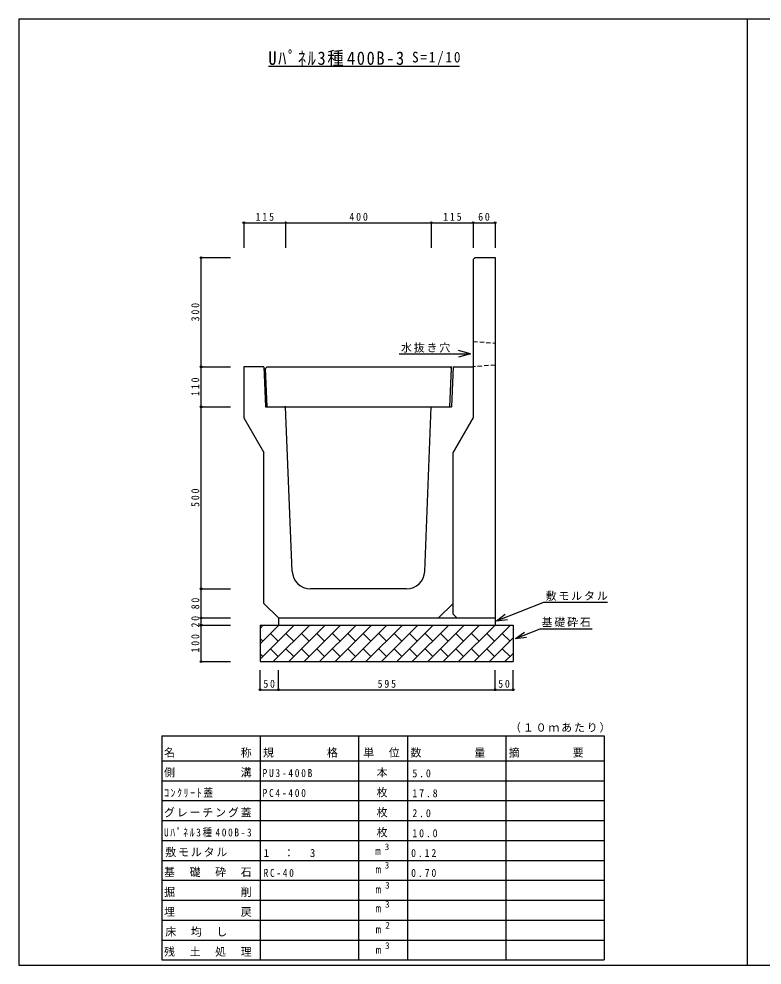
# Model space of a CAD drawing. Units: millimetres at full size, sheet at 1:10. Extents: x -3772 to 4228, y -1145 to 1455.
# Drawn here: x -3772 to -1731, y -1145 to 1455 of the extents above; entities that cross this region are included whole.
import ezdxf
from ezdxf.enums import TextEntityAlignment as Align

# ---------------------------------------------------------------- set-up
doc = ezdxf.new("R2010")
doc.units = ezdxf.units.MM
doc.header["$LTSCALE"] = 10
doc.header["$PDMODE"] = 32
doc.header["$PDSIZE"] = 5
doc.linetypes.add('DASHED1', pattern=[1.8, 1.2, -0.6])
doc.layers.add('0-0_通り芯', color=3, linetype='Continuous')
doc.layers.add('0-3_建具', color=7, linetype='Continuous')
doc.styles.add('ＭＳ ゴシック', font='')
doc.styles.get('ＭＳ ゴシック').set_extended_font_data('MS Gothic')

msp = doc.modelspace()

# ---------------------------------------------------------------- linework, layer by layer
at = {"layer": '0-0_通り芯', "color": 2}
for p, q in [((-3771.9, 1455.3), (-3771.9, -1144.7)), ((-1771.9, 1455.3), (-1771.9, -1144.7))]:
    msp.add_line(p, q, dxfattribs=at)
at = {"layer": '0-0_通り芯'}
for p, q in [((-2519.4, 799.26), (-2524.4, 794.26)), ((-2524.4, 794.26), (-2524.4, 359.26)), ((-2519.4, 799.26), (-2464.4, 799.26)), ((-2464.4, 799.26), (-2464.4, -210.74)), ((-3090.4, 499.26), (-3095.17, 494.26)), ((-3090.4, 389.26), (-3095.17, 494.26)), ((-3090.4, 499.26), (-2583.4, 499.26)), ((-2588.4, 499.26), (-2583.63, 494.26)), ((-2588.4, 389.26), (-2583.63, 494.26)), ((-2579.4, 499.26), (-2584.4, 389.26)), ((-3154.4, 359.26), (-3099.4, 264)), ((-2524.4, 359.26), (-2579.4, 264)), ((-2579.4, 264.26), (-2524.4, 359.26)), ((-2579.4, -180.74), (-2579.4, 264.26)), ((-2707.44, -110.74), (-2971.36, -110.74)), ((-2579.4, -180.74), (-2569.4, -190.74)), ((-3059.4, -190.74), (-2581.4, -190.74)), ((-3059.4, -190.74), (-3059.4, -210.74)), ((-3059.4, -190.74), (-2619.4, -190.74)), ((-2581.4, -190.74), (-2469.4, -190.74)), ((-2569.4, -190.74), (-2464.4, -190.74)), ((-3109.4, -210.74), (-3109.4, -310.74)), ((-3109.4, -304.26), (-3015.88, -210.74)), ((-3109.4, -261.83), (-3058.31, -210.74)), ((-3109.4, -219.4), (-3100.74, -210.74)), ((-3109.4, -210.74), (-2414.4, -210.74)), ((-3102.13, -212.13), (-3103.52, -210.74)), ((-3059.7, -254.56), (-3080.91, -233.35)), ((-3073.46, -310.74), (-2973.46, -210.74)), ((-3059.7, -212.13), (-3061.09, -210.74)), ((-3017.27, -254.56), (-3038.49, -233.35)), ((-3031.03, -310.74), (-2931.03, -210.74)), ((-3017.27, -212.13), (-3018.67, -210.74)), ((-2974.85, -254.56), (-2996.06, -233.35)), ((-2988.61, -310.74), (-2888.61, -210.74)), ((-2974.85, -212.13), (-2976.24, -210.74)), ((-2932.42, -254.56), (-2953.64, -233.35)), ((-2946.18, -310.74), (-2846.18, -210.74)), ((-2932.42, -212.13), (-2933.81, -210.74)), ((-2890, -254.56), (-2911.21, -233.35)), ((-2903.75, -310.74), (-2803.75, -210.74)), ((-2890, -212.13), (-2891.39, -210.74)), ((-2847.57, -254.56), (-2868.78, -233.35)), ((-2861.33, -310.74), (-2761.33, -210.74)), ((-2847.57, -212.13), (-2848.96, -210.74)), ((-2805.14, -254.56), (-2826.36, -233.35)), ((-2818.9, -310.74), (-2718.9, -210.74)), ((-2805.14, -212.13), (-2806.53, -210.74)), ((-2762.72, -254.56), (-2783.93, -233.35)), ((-2776.47, -310.74), (-2676.47, -210.74)), ((-2762.72, -212.13), (-2764.11, -210.74)), ((-2720.29, -254.56), (-2741.5, -233.35)), ((-2734.05, -310.74), (-2634.05, -210.74)), ((-2720.29, -212.13), (-2721.68, -210.74)), ((-2677.86, -254.56), (-2699.08, -233.35)), ((-2691.62, -310.74), (-2591.62, -210.74)), ((-2677.86, -212.13), (-2679.25, -210.74)), ((-2635.44, -254.56), (-2656.65, -233.35)), ((-2649.19, -310.74), (-2549.19, -210.74)), ((-2635.44, -212.13), (-2636.83, -210.74)), ((-2593.01, -254.56), (-2614.22, -233.35)), ((-2606.77, -310.74), (-2506.77, -210.74)), ((-2593.01, -212.13), (-2594.4, -210.74)), ((-2550.58, -254.56), (-2571.8, -233.35)), ((-2564.34, -310.74), (-2464.34, -210.74)), ((-2550.58, -212.13), (-2551.98, -210.74)), ((-2508.16, -254.56), (-2529.37, -233.35)), ((-2521.91, -310.74), (-2421.91, -210.74)), ((-2508.16, -212.13), (-2509.55, -210.74)), ((-2465.73, -254.56), (-2486.94, -233.35)), ((-2465.73, -212.13), (-2467.12, -210.74)), ((-2423.31, -254.56), (-2444.52, -233.35)), ((-2423.31, -212.13), (-2424.7, -210.74)), ((-2414.4, -210.74), (-2414.4, -310.74)), ((-3102.13, -254.56), (-3109.4, -247.29)), ((-2479.49, -310.74), (-2414.4, -245.65)), ((-3059.7, -296.98), (-3080.91, -275.77)), ((-3017.27, -296.98), (-3038.49, -275.77)), ((-2974.85, -296.98), (-2996.06, -275.77)), ((-2932.42, -296.98), (-2953.64, -275.77)), ((-2890, -296.98), (-2911.21, -275.77)), ((-2847.57, -296.98), (-2868.78, -275.77)), ((-2805.14, -296.98), (-2826.36, -275.77)), ((-2762.72, -296.98), (-2783.93, -275.77)), ((-2720.29, -296.98), (-2741.5, -275.77)), ((-2677.86, -296.98), (-2699.08, -275.77)), ((-2635.44, -296.98), (-2656.65, -275.77)), ((-2593.01, -296.98), (-2614.22, -275.77)), ((-2550.58, -296.98), (-2571.8, -275.77)), ((-2508.16, -296.98), (-2529.37, -275.77)), ((-2465.73, -296.98), (-2486.94, -275.77)), ((-2423.31, -296.98), (-2444.52, -275.77)), ((-3102.13, -296.98), (-3109.4, -289.71)), ((-3109.4, -310.74), (-2414.4, -310.74)), ((-2437.06, -310.74), (-2414.4, -288.08))]:
    msp.add_line(p, q, dxfattribs=at)
at = {"layer": '0-0_通り芯', "linetype": 'DASHED1'}
for p, q in [((-2524.4, 569.26), (-2464.4, 564.26)), ((-2464.4, 504.26), (-2524.4, 499.26))]:
    msp.add_line(p, q, dxfattribs=at)
at = {"layer": '0-0_通り芯', "color": 2}
for points in [[(-3771.9, 1455.3), (4228.1, 1455.3), (4228.1, -1144.7)], [(-3771.9, -1144.7), (-1771.9, -1144.7), (228.1, -1144.7)]]:
    msp.add_lwpolyline(points, dxfattribs=at)
at = {"layer": '0-0_通り芯'}
for points in [[(-3099.4, 499.26), (-3154.4, 499.26), (-3154.4, 359.26)], [(-3099.4, 499.26), (-3094.4, 389.26), (-2584.4, 389.26)], [(-2579.4, 499.26), (-2524.4, 499.26), (-2524.4, 359.26)], [(-3021.32, -62.74), (-3039.4, 389.26), (-3042.37, 389.26)], [(-2657.48, -62.74), (-2639.4, 389.26), (-2636.43, 389.26)], [(-3059.4, -190.74), (-3099.4, -150.74), (-3099.4, 264)], [(-2619.4, -190.74), (-2579.4, -150.74), (-2579.4, 264)]]:
    msp.add_lwpolyline(points, dxfattribs=at)
for centre, start, end in [((-2971.36, -60.74), 182.2906, 270), ((-2707.44, -60.74), 270, 357.70938)]:
    msp.add_arc(centre, 50, start, end, dxfattribs=at)
at = {"layer": '0-3_建具'}
for p, q in [((-3086.9, 1325.3), (-2561.98, 1325.3)), ((-3154.4, 895.36), (-3039.4, 895.36)), ((-3154.4, 895.36), (-3154.4, 826.26)), ((-3039.4, 895.36), (-3039.4, 826.26)), ((-3039.4, 895.36), (-2639.4, 895.36)), ((-2639.4, 895.36), (-2639.4, 826.26)), ((-2639.4, 895.36), (-2524.4, 895.36)), ((-2524.4, 895.36), (-2524.4, 826.26)), ((-2524.4, 895.36), (-2464.4, 895.36)), ((-2464.4, 895.36), (-2464.4, 826.26)), ((-3271.34, 499.26), (-3271.34, 799.26)), ((-3271.34, 799.26), (-3190.75, 799.26)), ((-2531.53, 534.75), (-2564.45, 525.56)), ((-3271.34, 389.26), (-3271.34, 499.26)), ((-3271.34, 499.26), (-3190.75, 499.26)), ((-3271.34, -110.74), (-3271.34, 389.26)), ((-3271.34, 389.26), (-3190.75, 389.26)), ((-3271.34, -110.74), (-3190.75, -110.74)), ((-3271.34, -190.74), (-3271.34, -110.74)), ((-3271.34, -110.74), (-3190.75, -110.74)), ((-2460.43, -198.28), (-2330.53, -147.37)), ((-2330.53, -147.37), (-2155.34, -147.37)), ((-2460.43, -198.28), (-2436.28, -180.48)), ((-3271.34, -210.74), (-3271.34, -190.74)), ((-3271.34, -190.74), (-3190.75, -190.74)), ((-3271.34, -190.74), (-3190.75, -190.74)), ((-2460.43, -198.28), (-2430.62, -194.94)), ((-3271.34, -310.74), (-3271.34, -210.74)), ((-3271.34, -210.74), (-3190.75, -210.74)), ((-2408.1, -247.32), (-2340.79, -221.02)), ((-2408.1, -247.32), (-2383.93, -229.54)), ((-2340.79, -221.02), (-2197.76, -221.02)), ((-2408.1, -247.32), (-2378.28, -244)), ((-3271.34, -310.74), (-3190.75, -310.74)), ((-3109.4, -387.95), (-3109.4, -334.22)), ((-3059.4, -387.95), (-3059.4, -334.22)), ((-3059.4, -387.95), (-3059.4, -334.22)), ((-2464.4, -387.95), (-2464.4, -334.22)), ((-2414.4, -387.95), (-2414.4, -334.22)), ((-3109.4, -387.95), (-3059.4, -387.95)), ((-3059.4, -387.95), (-2464.4, -387.95)), ((-2464.4, -387.95), (-2414.4, -387.95)), ((-3379.4, -514.98), (-2164.4, -514.98)), ((-3379.4, -514.98), (-3379.4, -1130.58)), ((-3109.4, -514.98), (-3109.4, -1130.58)), ((-2839.4, -514.98), (-2839.4, -1130.58)), ((-2704.4, -514.98), (-2704.4, -1130.58)), ((-2434.4, -514.98), (-2434.4, -1130.58)), ((-2164.4, -514.98), (-2164.4, -1130.58)), ((-3379.4, -583.38), (-2164.4, -583.38)), ((-3379.4, -638.1), (-2164.4, -638.1)), ((-3379.4, -692.82), (-2164.4, -692.82)), ((-3379.4, -747.54), (-2164.4, -747.54)), ((-3379.4, -802.54), (-2164.4, -802.54)), ((-3379.4, -856.98), (-2164.4, -856.98)), ((-3379.4, -911.7), (-2164.4, -911.7)), ((-3379.4, -966.42), (-2164.4, -966.42)), ((-3379.4, -1021.14), (-2164.4, -1021.14)), ((-3379.4, -1075.86), (-2164.4, -1075.86)), ((-3379.4, -1130.58), (-2164.4, -1130.58)), ((-3293.9, -1130.58), (-2384.9, -1130.58))]:
    msp.add_line(p, q, dxfattribs=at)
msp.add_lwpolyline([(-2727.84, 534.75), (-2531.53, 534.75), (-2564.45, 543.93)], dxfattribs=at)
for p in [(-3154.4, 895.36), (-3039.4, 895.36), (-2639.4, 895.36), (-2524.4, 895.36), (-2464.4, 895.36), (-3271.34, 799.26), (-3271.34, 499.26), (-3271.34, 389.26), (-3271.34, -110.74), (-3271.34, -110.74), (-3271.34, -190.74), (-3271.34, -210.74), (-3271.34, -310.74), (-3109.4, -387.95), (-3059.4, -387.95), (-2464.4, -387.95), (-2414.4, -387.95)]:
    msp.add_point(p, dxfattribs=at)

# ---------------------------------------------------------------- texts
at = {"layer": '0-3_建具', "style": 'ＭＳ ゴシック'}
for p in [(-2793.48, -848.72), (-2792.58, -899.34), (-2792.58, -954.06), (-2792.58, -1006.04), (-2792.49, -1064.18), (-2792.31, -1120.27)]:
    msp.add_text('m', height=21.99, dxfattribs=at).set_placement(p, align=Align.BOTTOM_LEFT)
at = {"layer": '0-3_建具', "color": 4, "style": 'ＭＳ ゴシック'}
for s, p in [('3', (-2767.38, -834.36)), ('3', (-2767.38, -884.98)), ('3', (-2766.21, -940.04)), ('3', (-2766.48, -992.3)), ('2', (-2765.58, -1049.82)), ('3', (-2766.48, -1105.91))]:
    msp.add_text(s, height=18.33, dxfattribs=at).set_placement(p, align=Align.BOTTOM_LEFT)
at = {"layer": '0-3_建具', "color": 3, "insert": (-3086.9, 1325.3), "char_height": 36.66, "attachment_point": 7, "style": 'ＭＳ ゴシック'}
msp.add_mtext('\\T1.2;\\W0.9;Uﾊﾟﾈﾙ3種400B-3', dxfattribs=at)
at = {"layer": '0-3_建具', "attachment_point": 7, "style": 'ＭＳ ゴシック'}
for s, insert, char_height in [('\\T1.28;\\W0.9;S=1/10', (-2692.21, 1328.5), 29.33), ('\\T1.38;\\W0.9;115', (-3121.9, 900.36), 21.99), ('\\T1.38;\\W0.9;400', (-2864.4, 900.36), 21.99), ('\\T1.38;\\W0.9;115', (-2606.9, 900.36), 21.99), ('\\T1.36;\\W0.9;60', (-2510.65, 900.36), 21.99), ('\\T1.17;水抜き穴', (-2722.62, 538.31), 21.99), ('\\T1.17;敷モルタル', (-2325.3, -143.8), 21.99), ('\\T1.17;基礎砕石', (-2336.62, -216.06), 21.99), ('\\T1.36;\\W0.9;50', (-3100.65, -382.95), 21.99), ('\\T1.38;\\W0.9;595', (-2786.9, -382.95), 21.99), ('\\T1.36;\\W0.9;50', (-2455.65, -382.95), 21.99), ('\\T1.17;（１０ｍあたり）', (-2423.15, -506.04), 21.99), ('\\T1.17;名\u3000\u3000\u3000\u3000\u3000称', (-3373.4, -574.44), 21.99), ('\\T1.17;規\u3000\u3000\u3000\u3000格', (-3101.65, -574.44), 21.99), ('\\T1.17;単\u3000位', (-2826.4, -574.44), 21.99), ('\\T1.17;数\u3000\u3000\u3000\u3000量', (-2696.65, -574.44), 21.99), ('\\T1.17;摘\u3000\u3000\u3000\u3000要', (-2426.65, -574.44), 21.99), ('\\T1.17;側\u3000\u3000\u3000\u3000\u3000溝', (-3373.4, -629.16), 21.99), ('\\T1.39;\\W0.85;PU3-400B', (-3102.65, -628.37), 21.99), ('\\T1.17;\u3000本', (-2824.65, -629.16), 21.99), ('\\T1.38;\\W0.9;5.0', (-2691.4, -629.16), 21.99), ('\\T1.33;\\W0.9;ｺﾝｸﾘｰﾄ蓋', (-3373.4, -683.88), 21.99), ('\\T1.39;\\W0.85;PC4-400', (-3102.65, -683.09), 21.99), ('\\T1.17;\u3000枚', (-2824.65, -683.88), 21.99), ('\\T1.38;\\W0.9;17.8', (-2691.4, -683.88), 21.99), ('\\T1.17;グレーチング蓋', (-3373.4, -738.6), 21.99), ('\\T1.17;\u3000枚', (-2824.65, -738.6), 21.99), ('\\T1.38;\\W0.9;2.0', (-2691.4, -738.6), 21.99), ('\\T1.36;\\W0.85;Uﾊﾟﾈﾙ3種400B-3', (-3373.4, -793.6), 21.99), ('\\T1.17;\u3000枚', (-2824.65, -793.6), 21.99), ('\\T1.38;\\W0.9;10.0', (-2691.4, -793.6), 21.99), ('\\T1.17;敷モルタル', (-3369.9, -848.04), 21.99), ('\\T1.21;1\u3000：\u30003', (-3099.9, -848.04), 21.99), ('\\T1.38;\\W0.9;0.12', (-2694.9, -848.04), 21.99), ('\\T1.17;基\u3000礎\u3000砕\u3000石', (-3373.4, -902.76), 21.99), ('\\T1.38;\\W0.85;RC-40', (-3099.9, -902.76), 21.99), ('\\T1.38;\\W0.9;0.70', (-2694.9, -902.76), 21.99), ('\\T1.17;掘\u3000\u3000\u3000\u3000\u3000削', (-3373.4, -957.48), 21.99), ('\\T1.17;埋\u3000\u3000\u3000\u3000\u3000戻', (-3373.4, -1012.2), 21.99), ('\\T1.17;床\u3000均\u3000し', (-3369.9, -1066.92), 21.99), ('\\T1.17;残\u3000土\u3000処\u3000理', (-3373.4, -1121.64), 21.99)]:
    msp.add_mtext(s, dxfattribs=dict(at, insert=insert, char_height=char_height))
at = {"layer": '0-3_建具', "char_height": 21.99, "attachment_point": 7, "rotation": 90, "style": 'ＭＳ ゴシック'}
for s, insert in [('\\T1.38;\\W0.9;300', (-3276.34, 624.26)), ('\\T1.38;\\W0.9;110', (-3276.34, 419.26)), ('\\T1.38;\\W0.9;500', (-3276.34, 114.26)), ('\\T1.36;\\W0.9;80', (-3276.34, -166.99)), ('\\T1.36;\\W0.9;20', (-3276.34, -216.99)), ('\\T1.38;\\W0.9;100', (-3276.34, -285.74))]:
    msp.add_mtext(s, dxfattribs=dict(at, insert=insert))

doc.saveas('drawing.dxf')
